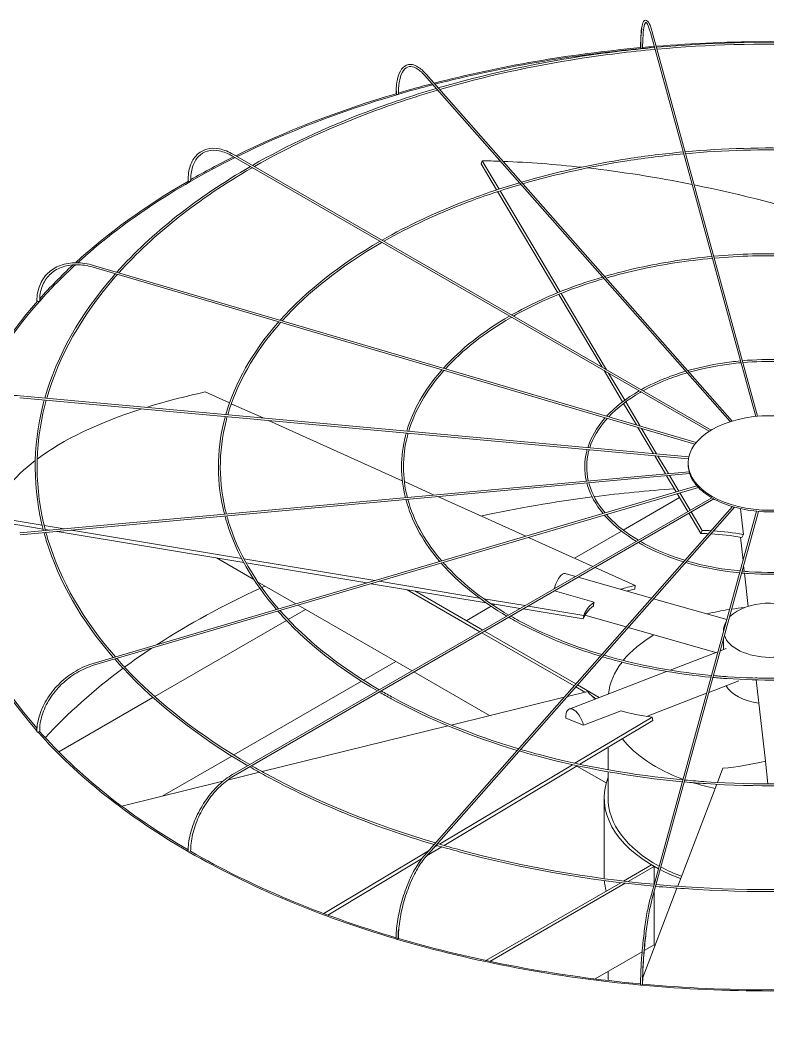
# Model space of a CAD drawing. Header units: millimetres. Extents: x -312439 to 477422, y -331570 to 212570.
# Drawn here: x 397724.9 to 397963.4, y 104924.5 to 105243.7 of the extents above; entities that cross this region are included whole.
import ezdxf

# ---------------------------------------------------------------- set-up
doc = ezdxf.new("R2010")
doc.units = ezdxf.units.MM

msp = doc.modelspace()

# ---------------------------------------------------------------- linework, layer by layer
at = {"color": 0, "linetype": 'Continuous', "lineweight": 0, "extrusion": (0, 0.816497, 0.57735)}
for p, q in [((397925.887, 105239.745), (397959.48, 105117.29)), ((397926.477, 105239.907), (397960.098, 105117.35)), ((397853.879, 105226.103), (397951.378, 105115.625)), ((397854.338, 105226.508), (397952.02, 105115.824)), ((397792.646, 105200.323), (397944.678, 105112.547)), ((397945.269, 105112.913), (397792.952, 105200.854)), ((397871.878, 105197.88), (397872.249, 105198.847)), ((397872.249, 105198.847), (397877.632, 105189.799)), ((397876.841, 105189.54), (397871.878, 105197.88)), ((397896.341, 105156.765), (397877.162, 105189.001)), ((397877.953, 105189.26), (397897.104, 105157.073)), ((397940.099, 105108.436), (397748.168, 105164.897)), ((397940.508, 105108.954), (397748.341, 105165.485)), ((397897.421, 105156.541), (397911.924, 105132.165)), ((397910.484, 105132.997), (397896.658, 105156.233)), ((397917.049, 105121.962), (397911.125, 105131.919)), ((397912.565, 105131.088), (397917.704, 105122.45)), ((397791.689, 105121.6), (397783.931, 105125.091)), ((397938.049, 105103.775), (397724.809, 105123.275)), ((397724.865, 105123.884), (397938.164, 105104.38)), ((397802.357, 105116.798), (397792.249, 105121.347)), ((397921.453, 105114.56), (397917.365, 105121.432)), ((397918.019, 105121.922), (397922.6, 105114.223)), ((397846.786, 105096.802), (397804.072, 105116.026)), ((397926.897, 105105.41), (397921.914, 105113.786)), ((397923.06, 105113.449), (397927.898, 105105.318)), ((397930.734, 105098.962), (397927.284, 105104.76)), ((397928.285, 105104.668), (397931.631, 105099.044)), ((397937.947, 105101.941), (397937.947, 105102.441)), ((397724.809, 105080.131), (397938.25, 105099.649)), ((397938.431, 105099.051), (397724.865, 105079.521)), ((397856.974, 105092.217), (397847.437, 105096.509)), ((397934.151, 105093.22), (397931.081, 105098.379)), ((397931.978, 105098.461), (397934.955, 105093.456)), ((397748.168, 105038.508), (397940.738, 105095.157)), ((397941.198, 105094.654), (397748.341, 105037.921)), ((397937.888, 105086.938), (397934.474, 105092.676)), ((397935.279, 105092.913), (397938.592, 105087.345)), ((397792.646, 105003.083), (397945.499, 105091.333)), ((397946.119, 105090.983), (397792.952, 105002.552)), ((397886.132, 105079.094), (397858.11, 105091.706)), ((397917.251, 105081.044), (397935.222, 105091.419)), ((397952.055, 105088.548), (397853.879, 104977.303)), ((397952.706, 105088.36), (397854.338, 104976.897)), ((397959.74, 105087.066), (397925.887, 104963.661)), ((397960.36, 105087.01), (397926.477, 104963.499)), ((397942.032, 105079.973), (397938.201, 105086.412)), ((397938.905, 105086.818), (397942.403, 105080.94)), ((397955.555, 105079.665), (397954.643, 105087.874)), ((397732.216, 105081.366), (397715.361, 105084.172)), ((397715.525, 105085.318), (397731.913, 105082.589)), ((397732.569, 105082.48), (397738.924, 105081.422)), ((397734.378, 105081.006), (397732.877, 105081.256)), ((397796.194, 105070.715), (397736.762, 105080.609)), ((397741.308, 105081.025), (397795.512, 105072.001)), ((397901.721, 105072.077), (397916.678, 105080.713)), ((397942.032, 105079.973), (397942.403, 105080.94)), ((397907.581, 105069.44), (397886.99, 105078.708)), ((397954.612, 105078.794), (397955.436, 105071.377)), ((397799.458, 105065.252), (397787.484, 105072.165)), ((397796.269, 105071.875), (397837.984, 105064.93)), ((397835.438, 105064.181), (397796.962, 105070.587)), ((397898.702, 105067.202), (397902.048, 105066.246)), ((397921.053, 105063.377), (397908.269, 105069.131)), ((397955.62, 105069.73), (397955.824, 105067.889)), ((397955.893, 105067.269), (397957.068, 105056.703)), ((397812.831, 105057.531), (397800.649, 105064.564)), ((397873.518, 105057.841), (397836.824, 105063.95)), ((397839.37, 105064.699), (397871.399, 105059.367)), ((397902.867, 105066.012), (397926.267, 105059.327)), ((397848.34, 105062.033), (397871.545, 105048.635)), ((397872.411, 105049.135), (397850.774, 105061.628)), ((397895.299, 105061.642), (397907.921, 105058.036)), ((397920.889, 105062.232), (397921.053, 105063.377)), ((397872.742, 105059.143), (397885.939, 105056.946)), ((397884.363, 105056.036), (397874.942, 105057.604)), ((397926.92, 105059.141), (397950.251, 105052.475)), ((397810.389, 105052.531), (397815.94, 105055.736)), ((397849.892, 105036.134), (397813.564, 105057.108)), ((397867.198, 105052.145), (397875.141, 105056.731)), ((397875.733, 105057.073), (397876.27, 105057.383)), ((397904.474, 105052.687), (397885.314, 105055.877)), ((397886.89, 105056.788), (397904.638, 105053.833)), ((397767.822, 105027.955), (397809.843, 105052.216)), ((397904.474, 105052.687), (397904.638, 105053.833)), ((397905.039, 105053.894), (397918.163, 105050.145)), ((397872.158, 105048.282), (397901.546, 105031.315)), ((397902.13, 105031.977), (397873.024, 105048.782)), ((397918.816, 105049.958), (397946.771, 105041.972)), ((397949.206, 105049.094), (397949.206, 105048.665)), ((397949.206, 105046.35), (397949.206, 105042.909)), ((397932.212, 105036.372), (397947.44, 105042.23)), ((397948.15, 105042.503), (397950.095, 105043.251)), ((397834.351, 105033.181), (397844.679, 105039.144)), ((397874.606, 105021.865), (397850.504, 105035.78)), ((397899.988, 105023.977), (397931.085, 105035.939)), ((397793.014, 105009.315), (397833.753, 105032.836)), ((397944.518, 105029.261), (397954.064, 105032.933)), ((397959.607, 105033.869), (397959.58, 105034.112)), ((397962.555, 105007.355), (397959.675, 105033.255)), ((397905.896, 105029.572), (397899.416, 105027.976)), ((397902.087, 105031.002), (397904.962, 105029.342)), ((397909.59, 105027.67), (397902.671, 105031.665)), ((397924.691, 105021.634), (397943.808, 105028.988)), ((397737.234, 105010.295), (397767.264, 105027.633)), ((397898.372, 105027.719), (397862.356, 105018.847)), ((397907.597, 105027.821), (397908.55, 105027.27)), ((397904.615, 105018.815), (397916.547, 105023.405)), ((397898.918, 105021.084), (397904.615, 105018.815)), ((397901.826, 105006.677), (397926.417, 105021.397)), ((397926.623, 105020.265), (397903.366, 105006.344)), ((397926.623, 105020.265), (397926.417, 105021.397)), ((397861.351, 105018.6), (397802.082, 105004.001)), ((397912.382, 105004.584), (397912.382, 105011.741)), ((397770.213, 104996.151), (397792.412, 105008.968)), ((397962.555, 105007.355), (397963.363, 105000.089)), ((397801.209, 105003.786), (397791.016, 105001.275)), ((397858.683, 104980.853), (397901.06, 105006.219)), ((397902.595, 105005.883), (397860.097, 104980.444)), ((397911.797, 105000.393), (397902.444, 105005.793)), ((397912.382, 104995.652), (397912.382, 105003.962)), ((397949.024, 105005.091), (397947.285, 105000.553)), ((397789.57, 105000.919), (397757.31, 104992.973)), ((397947.055, 104999.952), (397934.6, 104967.444)), ((397911.157, 104970.649), (397911.157, 104995.652)), ((397821.74, 104958.74), (397855.14, 104978.732)), ((397859.378, 104980.014), (397854.525, 104977.109)), ((397856.872, 104979.769), (397857.967, 104980.424)), ((397852.952, 104976.167), (397823.032, 104958.258)), ((397926.257, 104974.256), (397917.315, 104969.093)), ((397918.758, 104968.926), (397927.123, 104973.756)), ((397927.123, 104973.756), (397926.257, 104974.256)), ((397927.123, 104973.756), (397927.123, 104968.167)), ((397916.429, 104968.582), (397873.443, 104943.764)), ((397874.711, 104943.496), (397917.867, 104968.412)), ((397934.371, 104966.847), (397923.449, 104938.34)), ((397927.123, 104965.852), (397927.123, 104948.753)), ((397923.254, 104946.519), (397908.284, 104937.876)), ((397927.123, 104948.753), (397923.919, 104946.903)), ((397912.382, 104939.255), (397912.382, 104940.242)), ((397922.772, 104936.57), (397922.669, 104936.302))]:
    msp.add_line(p, q, dxfattribs=at)
at = {"color": 0, "linetype": 'Continuous', "lineweight": 0}
for centre, major_axis, ratio, start_param, end_param in [((397964.182, 105085.43), (-262.225, 0), 0.5773503, 4.5737285, 4.8518651), ((397964.182, 105085.43), (-262.225, 0), 0.5773503, 4.8709744, 5.1337903), ((397964.182, 105085.43), (-261.613, 0), 0.5773503, 4.8702538, 5.1336735), ((397923.076, 105234.937), (0.306, 0), 0.5773503, 3.1415927, 3.7072911), ((397923.124, 105234.763), (0.306, 0.001), 0.5647458, 3.2969897, 4.867786), ((397923.124, 105234.763), (0.306, 0.001), 0.5647458, 4.867786, 6.2831853), ((397964.182, 105085.43), (-261.613, 0), 0.5773503, 4.8601846, 4.8693633), ((397964.182, 105085.43), (-262.225, 0), 0.5773503, 4.8542575, 4.8684283), ((397845.095, 105220.309), (0.306, 0), 0.5773503, 3.1415927, 4.134446), ((397964.182, 105085.43), (-261.613, 0), 0.5773503, 5.1364588, 5.1836819), ((397964.182, 105085.43), (-262.225, 0), 0.5773503, 5.1365691, 5.1818933), ((397964.182, 105085.43), (-262.225, 0), 0.5773503, 5.1849758, 5.420347), ((397964.182, 105085.43), (-261.613, 0), 0.5773503, 5.183912, 5.4201653), ((397845.234, 105220.151), (0.306, 0.003), 0.5659728, 3.6079382, 5.1787345), ((397845.234, 105220.151), (0.306, 0.003), 0.5659728, 5.1787345, 6.2831853), ((397964.182, 105085.43), (-261.613, 0), 0.5773503, 5.4234857, 5.718128), ((397964.182, 105085.43), (-262.225, 0), 0.5773503, 5.4236595, 5.4949761), ((397964.552, 105043.714), (-236.033, 90.421), 0.5343599, 5.2814302, 5.3074736), ((397964.552, 105043.714), (-236.033, 90.421), 0.5343599, 5.1688261, 5.2776752), ((397964.552, 105043.714), (-236.033, 90.421), 0.5343599, 5.0198116, 5.1604272), ((397964.182, 105085.43), (-262.225, 0), 0.5773503, 5.4989549, 5.7196003), ((397778.76, 105192.483), (0.306, 0), 0.5773503, 3.1415927, 4.450555), ((397778.977, 105192.358), (0.306, 0.004), 0.5683066, 3.9193388, 5.4901351), ((397778.977, 105192.358), (0.306, 0.004), 0.5683066, 5.4901351, 6.2831853), ((397964.552, 105043.714), (-236.033, 90.421), 0.5343599, 4.8289255, 5.0170065), ((397964.182, 105085.43), (-261.613, 0), 0.5773503, 5.7230202, 5.8115447), ((397964.182, 105085.43), (-262.225, 0), 0.5773503, 5.7247725, 5.8068149), ((397964.182, 105085.43), (-262.225, 0), 0.5773503, 5.8129334, 6.0685314), ((397964.182, 105085.43), (-261.613, 0), 0.5773503, 5.8119417, 6.0598961), ((397730.565, 105154.185), (0.306, 0), 0.5773503, 3.1415927, 4.7647143), ((397730.838, 105154.105), (0.306, 0.005), 0.5715189, 4.2314546, 5.8022509), ((397730.838, 105154.105), (0.306, 0.005), 0.5715189, 5.8022509, 6.2831853), ((397964.346, 105043.892), (-250.189, 35.961), 0.3284711, 5.5638228, 5.6785471), ((397964.346, 105043.892), (-250.189, 35.961), 0.3284711, 5.6885713, 5.965771), ((397964.346, 105043.892), (-250.189, 35.961), 0.3284711, 5.9728515, 6.2156373), ((397964.073, 105101.941), (-26.126, 0), 0.5773503, 0, 0.1535113), ((397964.073, 105101.941), (-26.126, 0), 0.5773503, 0.160648, 0.4676706), ((397964.182, 104944.19), (-261.613, 0), 0.5773503, 4.8296672, 4.9289778), ((397964.073, 105101.941), (-26.126, 0), 0.5773503, 0.4748072, 0.7818298), ((397964.182, 104944.19), (-261.613, 0), 0.5773503, 4.9315023, 5.0730373), ((397964.073, 105101.941), (-26.126, 0), 0.5773503, 0.7889665, 1.0959891), ((397964.073, 105101.941), (-26.126, 0), 0.5773503, 1.1031258, 1.4101484), ((397964.073, 105101.941), (-26.126, 0), 0.5773503, 1.417285, 1.7243076), ((397964.182, 105042.747), (-56.639, 21.698), 0.5343599, 5.2632147, 5.3074736), ((397964.552, 105043.714), (56.639, -21.698), 0.5343599, 2.113134, 2.1658809), ((397964.182, 105042.747), (-56.639, 21.698), 0.5343599, 5.0728277, 5.2488944), ((397964.552, 105043.714), (56.639, -21.698), 0.5343599, 1.92896, 2.0989228), ((397897.183, 105061.887), (1.518, 5.315), 0.3621096, 0, 1.5955332), ((397964.182, 105085.43), (-262.225, 0), 0.5773503, 0.15775, 0.4689102), ((397964.182, 105085.43), (-261.613, 0), 0.5773503, 0.1573017, 0.4645126), ((397964.182, 104944.19), (-261.613, 0), 0.5773503, 5.3840325, 5.5566031), ((397964.182, 104944.19), (-261.613, 0), 0.5773503, 5.3759613, 5.381266), ((397964.346, 105043.892), (-60.036, 8.629), 0.3284711, 5.5638228, 5.6832782), ((397964.182, 105042.747), (-60.036, 8.629), 0.3284711, 5.5638228, 5.6281345), ((397964.346, 105043.892), (-60.036, 8.629), 0.3284711, 5.9787164, 6.2156373), ((397964.182, 105049.094), (-14.976, 0), 0.5773503, 3.6916997, 5.4977871), ((397964.182, 105042.747), (-60.036, 8.629), 0.3284711, 5.9809914, 6.2156373), ((397964.182, 105026.782), (-51.8, 0), 0.5773503, 4.9668384, 5.1151413), ((397964.182, 105049.094), (-14.976, 0), 0.5773503, 5.4977871, 5.7722245), ((397964.182, 105026.782), (-51.8, 0), 0.5773503, 4.8725497, 4.9536635), ((397964.182, 105049.094), (-14.976, 0), 0.5773503, 5.9253681, 6.3268432), ((397964.182, 105026.782), (-51.8, 0), 0.5773503, 5.5125312, 5.8454489), ((397964.182, 105049.094), (-14.976, 0), 0.5773503, 0.1968015, 2.9056449), ((397964.182, 104944.19), (-261.613, 0), 0.5773503, 5.5668053, 5.6187776), ((397964.182, 105026.782), (-51.8, 0), 0.5773503, 5.864801, 6.2160224), ((397964.182, 104944.19), (-261.613, 0), 0.5773503, 5.6218563, 5.7966666), ((397963.976, 105043.878), (-59.674, -10.853), 0.3443205, 0.1772511, 0.3142745), ((397964.182, 105034.187), (-14.976, 0), 0.5773503, 0.3310244, 1.3226651), ((397901.972, 105018.818), (-1.984, 5.159), 0.4527097, 4.5393785, 7.2340672), ((397963.976, 105043.878), (-59.674, -10.853), 0.3443205, 0.5921448, 0.8290657), ((397730.565, 105016.801), (0.306, 0), 0.5773503, 3.1415927, 5.7071921), ((397964.182, 105085.43), (-262.225, 0), 0.5773503, 0.4717795, 0.7837457), ((397730.838, 105016.881), (0.306, 0.005), 0.5830421, 5.1737369, 6.2831853), ((397964.182, 105085.43), (-261.613, 0), 0.5773503, 0.4715588, 0.781436), ((397964.182, 105026.782), (-51.8, 0), 0.5773503, 0.4237953, 1.0021877), ((397963.811, 105043.686), (-56.425, -22.248), 0.5660586, 1.0925617, 1.3294826), ((397964.182, 104995.652), (-53.025, 0), 0.5773503, 6.0678252, 7.1147249), ((397964.182, 105026.782), (-51.8, 0), 0.5773503, 1.0153625, 1.0203014), ((397964.182, 105026.782), (-51.8, 0), 0.5773503, 1.0757224, 1.2236785), ((397964.182, 104995.652), (-51.8, 0), 0.5773503, 0, 0.8158921), ((397778.76, 104978.502), (0.306, 0), 0.5773503, 3.1415927, 6.0213513), ((397964.182, 105085.43), (-262.225, 0), 0.5773503, 0.7858257, 1.0981183), ((397778.977, 104978.627), (0.306, 0.004), 0.5862544, 5.4898935, 6.2831853), ((397964.182, 105085.43), (-261.613, 0), 0.5773503, 0.7858227, 1.096892), ((397964.182, 104995.652), (-53.025, 0), 0.5773503, 0.8456372, 1.0001122), ((397964.182, 104995.652), (-51.8, 0), 0.5773503, 0.8304704, 0.9913861), ((397964.182, 104970.649), (-53.025, 0), 0.5773503, 0, 0.0255506), ((397964.182, 104970.649), (-53.025, 0), 0.5773503, 0.0459168, 0.1554998), ((397845.095, 104950.677), (-0.306, 0), 0.5773503, 0, 3.1415927), ((397964.182, 105085.43), (-262.225, 0), 0.5773503, 1.0998851, 1.4125333), ((397845.234, 104950.834), (-0.306, -0.003), 0.5885883, 2.6652649, 3.1415927), ((397964.182, 105085.43), (-261.613, 0), 0.5773503, 1.1000981, 1.4118355), ((397964.182, 104970.649), (-53.025, 0), 0.5773503, 0.7969487, 0.8037884), ((397964.182, 104939.255), (-51.8, 0), 0.5773503, 0, 0.0632109), ((397923.124, 104936.223), (-0.306, -0.001), 0.5898153, 2.9827557, 3.1415927), ((397964.182, 105085.43), (-261.613, 0), 0.5773503, 1.41439, 1.726367), ((397923.076, 104936.048), (-0.306, 0), 0.5773503, 0, 3.1415927), ((397964.182, 105085.43), (-262.225, 0), 0.5773503, 1.4139544, 1.727034)]:
    msp.add_ellipse(centre, major_axis=major_axis, ratio=ratio, start_param=start_param, end_param=end_param, dxfattribs=at)
msp.add_ellipse((397964.073, 105102.441), major_axis=(-26.126, 0), ratio=0.5773503, dxfattribs=at)
at = {"color": 3, "linetype": 'Continuous', "lineweight": 0}
msp.add_ellipse((397964.182, 104944.69), major_axis=(-262.225, 0), ratio=0.5773503, start_param=0, end_param=2.3561945, dxfattribs=at)
at = {"color": 0, "linetype": 'Continuous', "lineweight": 0}
for points, knots in [([(397922.77, 105234.937), (397922.77, 105236.641), (397922.822, 105238.158), (397923.024, 105240.676), (397923.174, 105241.676), (397923.576, 105243.097), (397923.801, 105243.613), (397924.586, 105243.728), (397924.835, 105243.581), (397925.386, 105242.995), (397925.693, 105242.341), (397926.173, 105240.959), (397926.325, 105240.461), (397926.477, 105239.907)], [4.712389, 4.712389, 4.712389, 4.712389, 5.0265482, 5.0265482, 5.3407075, 5.3407075, 5.6548668, 5.6548668, 5.8236028, 5.8236028, 6.1377621, 6.1377621, 6.2831853, 6.2831853, 6.2831853, 6.2831853]), ([(397925.887, 105239.745), (397925.568, 105240.905), (397925.249, 105241.797), (397924.693, 105242.878), (397924.444, 105243.028), (397924.417, 105243.028), (397924.212, 105242.879), (397923.86, 105241.714), (397923.716, 105240.864), (397923.505, 105238.621), (397923.443, 105237.191), (397923.43, 105235.302), (397923.43, 105235.035), (397923.43, 105234.764)], [0, 0, 0, 0, 0.3152669, 0.3152669, 0.6094726, 0.6094726, 0.9267406, 0.9267406, 1.2208373, 1.2208373, 1.5356304, 1.5356304, 1.5863402, 1.5863402, 1.5863402, 1.5863402]), ([(397923.152, 105241.073), (397923.143, 105241.012), (397923.134, 105240.951), (397922.982, 105239.864), (397922.888, 105238.56), (397922.824, 105236.323), (397922.816, 105235.563), (397922.818, 105234.762)], [1.10131175, 1.10131175, 1.10131175, 1.10131175, 1.12076762, 1.12076762, 1.43803566, 1.43803566, 1.5863026, 1.5863026, 1.5863026, 1.5863026]), ([(398000.331, 105235.027), (397992.836, 105235.705), (397985.284, 105236.172), (397961.056, 105236.988), (397944.298, 105236.518), (397927.816, 105235.027)], [5.342386, 5.342386, 5.342386, 5.342386, 5.43953692, 5.43953692, 5.65318828, 5.65318828, 5.65318828, 5.65318828]), ([(398000.166, 105234.427), (397992.648, 105235.105), (397985.072, 105235.571), (397960.954, 105236.37), (397944.331, 105235.901), (397927.981, 105234.427)], [5.34285963, 5.34285963, 5.34285963, 5.34285963, 5.44045758, 5.44045758, 5.65271466, 5.65271466, 5.65271466, 5.65271466]), ([(397927.196, 105234.97), (397919.19, 105234.234), (397911.249, 105233.256), (397887.822, 105229.631), (397872.66, 105226.283), (397858.254, 105222.072)], [5.65586592, 5.65586592, 5.65586592, 5.65586592, 5.75969853, 5.75969853, 5.96646224, 5.96646224, 5.96646224, 5.96646224]), ([(397927.361, 105234.371), (397919.284, 105233.629), (397911.274, 105232.643), (397887.953, 105229.025), (397872.957, 105225.718), (397858.701, 105221.564)], [5.65539644, 5.65539644, 5.65539644, 5.65539644, 5.76029586, 5.76029586, 5.96514032, 5.96514032, 5.96514032, 5.96514032]), ([(397844.789, 105220.309), (397844.789, 105222.024), (397844.939, 105223.573), (397845.536, 105226.199), (397845.98, 105227.277), (397847.161, 105228.862), (397847.91, 105229.368), (397849.55, 105229.652), (397850.41, 105229.479), (397852.223, 105228.559), (397853.188, 105227.773), (397854.212, 105226.65), (397854.275, 105226.58), (397854.338, 105226.508)], [4.712389, 4.712389, 4.712389, 4.712389, 5.0265482, 5.0265482, 5.3407075, 5.3407075, 5.6548668, 5.6548668, 5.9484515, 5.9484515, 6.2626108, 6.2626108, 6.2831853, 6.2831853, 6.2831853, 6.2831853]), ([(397853.879, 105226.103), (397852.965, 105227.139), (397852.057, 105227.905), (397850.373, 105228.827), (397849.608, 105228.983), (397848.266, 105228.748), (397847.669, 105228.354), (397846.642, 105226.955), (397846.226, 105225.951), (397845.673, 105223.447), (397845.533, 105221.957), (397845.54, 105220.25), (397845.54, 105220.202), (397845.54, 105220.154)], [0, 0, 0, 0, 0.3146448, 0.3146448, 0.6289116, 0.6289116, 0.9461796, 0.9461796, 1.2634477, 1.2634477, 1.5772832, 1.5772832, 1.5863402, 1.5863402, 1.5863402, 1.5863402]), ([(397857.605, 105221.881), (397849.931, 105219.621), (397842.474, 105217.116), (397822.241, 105209.428), (397810.064, 105203.72), (397798.987, 105197.369)], [5.96956861, 5.96956861, 5.96956861, 5.96956861, 6.07987049, 6.07987049, 6.27966483, 6.27966483, 6.27966483, 6.27966483]), ([(397858.052, 105221.374), (397850.279, 105219.092), (397842.727, 105216.559), (397822.577, 105208.897), (397810.551, 105203.269), (397799.601, 105197.015)], [5.96825255, 5.96825255, 5.96825255, 5.96825255, 6.08012371, 6.08012371, 6.27780239, 6.27780239, 6.27780239, 6.27780239]), ([(397844.937, 105221.163), (397844.931, 105220.959), (397844.928, 105220.752), (397844.926, 105220.413), (397844.927, 105220.282), (397844.928, 105220.15)], [7.805980691, 7.805980691, 7.805980691, 7.805980691, 7.845140151, 7.845140151, 7.869416781, 7.869416781, 7.869416781, 7.869416781]), ([(397778.454, 105192.483), (397778.454, 105194.208), (397778.69, 105195.804), (397779.624, 105198.583), (397780.322, 105199.767), (397782.121, 105201.587), (397783.219, 105202.223), (397785.687, 105202.874), (397787.054, 105202.891), (397789.919, 105202.322), (397791.418, 105201.734), (397792.925, 105200.869), (397792.939, 105200.861), (397792.952, 105200.854)], [0, 0, 0, 0, 0.3141593, 0.3141593, 0.6283185, 0.6283185, 0.9411039, 0.9411039, 1.2538555, 1.2538555, 1.5680148, 1.5680148, 1.5707963, 1.5707963, 1.5707963, 1.5707963]), ([(397792.646, 105200.323), (397791.208, 105201.153), (397789.777, 105201.714), (397787.077, 105202.249), (397785.81, 105202.224), (397783.559, 105201.61), (397782.572, 105201.023), (397780.95, 105199.329), (397780.314, 105198.221), (397779.469, 105195.573), (397779.261, 105194.036), (397779.283, 105192.362)], [4.712389, 4.712389, 4.712389, 4.712389, 5.029657, 5.029657, 5.3469251, 5.3469251, 5.6641931, 5.6641931, 5.9814611, 5.9814611, 6.2987292, 6.2987292, 6.2987292, 6.2987292]), ([(397936.339, 105201.642), (397930.354, 105201.091), (397924.418, 105200.36), (397906.902, 105197.65), (397895.564, 105195.15), (397884.786, 105192.007)], [5.65618024, 5.65618024, 5.65618024, 5.65618024, 5.75959703, 5.75959703, 5.96555925, 5.96555925, 5.96555925, 5.96555925]), ([(397991.188, 105201.699), (397985.604, 105202.202), (397979.978, 105202.55), (397961.861, 105203.161), (397949.307, 105202.812), (397936.959, 105201.699)], [5.34296141, 5.34296141, 5.34296141, 5.34296141, 5.43938168, 5.43938168, 5.65261288, 5.65261288, 5.65261288, 5.65261288]), ([(397991.023, 105201.099), (397985.416, 105201.602), (397979.766, 105201.948), (397961.758, 105202.543), (397949.34, 105202.195), (397937.124, 105201.099)], [5.34359392, 5.34359392, 5.34359392, 5.34359392, 5.44060854, 5.44060854, 5.65198037, 5.65198037, 5.65198037, 5.65198037]), ([(397936.504, 105201.043), (397930.448, 105200.486), (397924.443, 105199.747), (397907.033, 105197.045), (397895.86, 105194.585), (397885.234, 105191.499)], [5.6555551, 5.6555551, 5.6555551, 5.6555551, 5.760393, 5.760393, 5.9637948, 5.9637948, 5.9637948, 5.9637948]), ([(397884.137, 105191.817), (397878.387, 105190.122), (397872.798, 105188.244), (397857.677, 105182.499), (397848.587, 105178.244), (397840.311, 105173.511)], [5.96969757, 5.96969757, 5.96969757, 5.96969757, 6.07982614, 6.07982614, 6.27841616, 6.27841616, 6.27841616, 6.27841616]), ([(397884.585, 105191.31), (397878.734, 105189.593), (397873.052, 105187.687), (397858.013, 105181.969), (397849.073, 105177.793), (397840.925, 105173.156)], [5.96794353, 5.96794353, 5.96794353, 5.96794353, 6.08016355, 6.08016355, 6.27592849, 6.27592849, 6.27592849, 6.27592849]), ([(397982.048, 105168.382), (397978.374, 105168.711), (397974.674, 105168.938), (397962.664, 105169.346), (397954.314, 105169.117), (397946.099, 105168.382)], [5.34408303, 5.34408303, 5.34408303, 5.34408303, 5.43906993, 5.43906993, 5.65149126, 5.65149126, 5.65149126, 5.65149126]), ([(397730.259, 105154.185), (397730.259, 105155.917), (397730.559, 105157.567), (397731.734, 105160.537), (397732.61, 105161.856), (397734.851, 105164.023), (397736.215, 105164.87), (397739.286, 105166.012), (397740.993, 105166.306), (397744.582, 105166.319), (397746.463, 105166.038), (397748.341, 105165.485)], [4.712389, 4.712389, 4.712389, 4.712389, 5.0265482, 5.0265482, 5.3407075, 5.3407075, 5.6548668, 5.6548668, 5.969026, 5.969026, 6.2831853, 6.2831853, 6.2831853, 6.2831853]), ([(397945.479, 105168.326), (397941.516, 105167.959), (397937.586, 105167.474), (397925.979, 105165.68), (397918.461, 105164.027), (397911.311, 105161.951)], [5.65683386, 5.65683386, 5.65683386, 5.65683386, 5.75939254, 5.75939254, 5.96383461, 5.96383461, 5.96383461, 5.96383461]), ([(397945.644, 105167.726), (397941.61, 105167.355), (397937.611, 105166.861), (397926.11, 105165.075), (397918.758, 105163.462), (397911.76, 105161.443)], [5.65589869, 5.65589869, 5.65589869, 5.65589869, 5.76058509, 5.76058509, 5.96118261, 5.96118261, 5.96118261, 5.96118261]), ([(397981.883, 105167.782), (397978.186, 105168.11), (397974.462, 105168.337), (397962.562, 105168.728), (397954.347, 105168.5), (397946.263, 105167.782)], [5.34503474, 5.34503474, 5.34503474, 5.34503474, 5.44090812, 5.44090812, 5.65053954, 5.65053954, 5.65053954, 5.65053954]), ([(397748.168, 105164.897), (397746.352, 105165.432), (397744.54, 105165.699), (397741.105, 105165.675), (397739.484, 105165.386), (397736.592, 105164.285), (397735.321, 105163.476), (397733.246, 105161.417), (397732.442, 105160.169), (397731.377, 105157.345), (397731.116, 105155.771), (397731.144, 105154.11)], [0, 0, 0, 0, 0.317268, 0.317268, 0.6345361, 0.6345361, 0.9518041, 0.9518041, 1.2690722, 1.2690722, 1.5863402, 1.5863402, 1.5863402, 1.5863402]), ([(397755.309, 105162.797), (397755.084, 105162.542), (397754.86, 105162.286), (397744.02, 105149.817), (397736.622, 105136.662), (397732.787, 105123.16)], [0.31387846, 0.31387846, 0.31387846, 0.31387846, 0.32022171, 0.32022171, 0.6228537, 0.6228537, 0.6228537, 0.6228537]), ([(397755.958, 105162.606), (397755.685, 105162.298), (397755.415, 105161.99), (397744.583, 105149.544), (397737.229, 105136.489), (397733.407, 105123.103)], [0.31209175, 0.31209175, 0.31209175, 0.31209175, 0.31977769, 0.31977769, 0.62202139, 0.62202139, 0.62202139, 0.62202139]), ([(397910.662, 105161.761), (397906.837, 105160.633), (397903.12, 105159.384), (397893.109, 105155.581), (397887.102, 105152.776), (397881.624, 105149.658)], [5.97003164, 5.97003164, 5.97003164, 5.97003164, 6.07973571, 6.07973571, 6.27604568, 6.27604568, 6.27604568, 6.27604568]), ([(397911.109, 105161.254), (397907.185, 105160.104), (397903.373, 105158.827), (397893.445, 105155.051), (397887.589, 105152.325), (397882.24, 105149.303)], [5.96740299, 5.96740299, 5.96740299, 5.96740299, 6.08024114, 6.08024114, 6.27230164, 6.27230164, 6.27230164, 6.27230164]), ([(397807.375, 105147.48), (397807.198, 105147.281), (397807.023, 105147.081), (397798.929, 105137.768), (397793.393, 105127.957), (397790.497, 105117.883)], [0.31368489, 0.31368489, 0.31368489, 0.31368489, 0.32029533, 0.32029533, 0.62093354, 0.62093354, 0.62093354, 0.62093354]), ([(397808.024, 105147.289), (397807.8, 105147.038), (397807.578, 105146.785), (397799.492, 105137.496), (397794.001, 105127.784), (397791.119, 105117.826)], [0.31130083, 0.31130083, 0.31130083, 0.31130083, 0.31970361, 0.31970361, 0.61980435, 0.61980435, 0.61980435, 0.61980435]), ([(397954.619, 105135.009), (397952.679, 105134.827), (397950.754, 105134.589), (397945.056, 105133.71), (397941.359, 105132.905), (397937.837, 105131.895)], [5.65878241, 5.65878241, 5.65878241, 5.65878241, 5.75876753, 5.75876753, 5.95869527, 5.95869527, 5.95869527, 5.95869527]), ([(397954.784, 105134.409), (397952.773, 105134.223), (397950.779, 105133.976), (397945.187, 105133.105), (397941.657, 105132.339), (397938.286, 105131.386)], [5.65692719, 5.65692719, 5.65692719, 5.65692719, 5.76114351, 5.76114351, 5.95335964, 5.95335964, 5.95335964, 5.95335964]), ([(397972.908, 105135.065), (397971.145, 105135.219), (397969.37, 105135.327), (397963.468, 105135.531), (397959.321, 105135.422), (397955.239, 105135.065)], [5.34742678, 5.34742678, 5.34742678, 5.34742678, 5.43812478, 5.43812478, 5.64814751, 5.64814751, 5.64814751, 5.64814751]), ([(397972.743, 105134.464), (397970.957, 105134.619), (397969.158, 105134.725), (397963.366, 105134.913), (397959.354, 105134.806), (397955.403, 105134.464)], [5.34934775, 5.34934775, 5.34934775, 5.34934775, 5.44178794, 5.44178794, 5.64622654, 5.64622654, 5.64622654, 5.64622654]), ([(397859.432, 105132.166), (397859.308, 105132.025), (397859.184, 105131.884), (397853.835, 105125.728), (397850.161, 105119.256), (397848.206, 105112.606)], [0.31344956, 0.31344956, 0.31344956, 0.31344956, 0.32044212, 0.32044212, 0.61727915, 0.61727915, 0.61727915, 0.61727915]), ([(397860.082, 105131.975), (397859.909, 105131.782), (397859.739, 105131.588), (397854.399, 105125.456), (397850.769, 105119.083), (397848.828, 105112.549)], [0.30986952, 0.30986952, 0.30986952, 0.30986952, 0.31955549, 0.31955549, 0.6155298, 0.6155298, 0.6155298, 0.6155298]), ([(397937.187, 105131.705), (397935.288, 105131.144), (397933.442, 105130.523), (397928.542, 105128.663), (397925.618, 105127.308), (397922.94, 105125.805)], [5.97102709, 5.97102709, 5.97102709, 5.97102709, 6.0794509, 6.0794509, 6.26898955, 6.26898955, 6.26898955, 6.26898955]), ([(397937.634, 105131.199), (397935.636, 105130.615), (397933.696, 105129.966), (397928.878, 105128.133), (397926.106, 105126.857), (397923.558, 105125.448)], [5.96578422, 5.96578422, 5.96578422, 5.96578422, 6.08045705, 6.08045705, 6.26142742, 6.26142742, 6.26142742, 6.26142742]), ([(397704.921, 105109.162), (397704.921, 105110.899), (397705.254, 105112.606), (397706.553, 105115.793), (397707.519, 105117.27), (397709.984, 105119.849), (397711.482, 105120.95), (397714.862, 105122.671), (397716.743, 105123.291), (397720.705, 105123.993), (397722.785, 105124.075), (397724.865, 105123.884)], [4.712389, 4.712389, 4.712389, 4.712389, 5.0265482, 5.0265482, 5.3407075, 5.3407075, 5.6548668, 5.6548668, 5.969026, 5.969026, 6.2831853, 6.2831853, 6.2831853, 6.2831853]), ([(397732.619, 105122.56), (397732.459, 105121.983), (397732.306, 105121.405), (397728.808, 105107.585), (397728.875, 105094.051), (397732.357, 105080.822)], [0.6273321, 0.6273321, 0.6273321, 0.6273321, 0.64026634, 0.64026634, 0.9362265, 0.9362265, 0.9362265, 0.9362265]), ([(397733.239, 105122.504), (397733.076, 105121.919), (397732.921, 105121.333), (397729.418, 105107.548), (397729.487, 105094.066), (397732.976, 105080.878)], [0.62653255, 0.62653255, 0.62653255, 0.62653255, 0.63973087, 0.63973087, 0.93697289, 0.93697289, 0.93697289, 0.93697289]), ([(397790.328, 105117.283), (397790.203, 105116.832), (397790.084, 105116.38), (397787.471, 105106.055), (397787.503, 105095.965), (397790.062, 105086.098)], [0.62689443, 0.62689443, 0.62689443, 0.62689443, 0.64035432, 0.64035432, 0.93404611, 0.93404611, 0.93404611, 0.93404611]), ([(397790.948, 105117.227), (397790.82, 105116.768), (397790.698, 105116.308), (397788.081, 105106.018), (397788.115, 105095.98), (397790.68, 105086.155)], [0.62582334, 0.62582334, 0.62582334, 0.62582334, 0.63964072, 0.63964072, 0.93502054, 0.93502054, 0.93502054, 0.93502054]), ([(397911.49, 105116.852), (397911.417, 105116.77), (397911.344, 105116.687), (397908.741, 105113.687), (397906.93, 105110.554), (397905.92, 105107.328)], [0.31275087, 0.31275087, 0.31275087, 0.31275087, 0.32087906, 0.32087906, 0.60646372, 0.60646372, 0.60646372, 0.60646372]), ([(397912.141, 105116.661), (397912.019, 105116.526), (397911.899, 105116.391), (397909.306, 105113.417), (397907.54, 105110.381), (397906.544, 105107.271)], [0.30556743, 0.30556743, 0.30556743, 0.30556743, 0.31911145, 0.31911145, 0.60263629, 0.60263629, 0.60263629, 0.60263629]), ([(397848.035, 105112.006), (397847.945, 105111.685), (397847.86, 105111.363), (397846.134, 105104.533), (397846.132, 105097.883), (397847.772, 105091.375)], [0.62618978, 0.62618978, 0.62618978, 0.62618978, 0.64052907, 0.64052907, 0.92987427, 0.92987427, 0.92987427, 0.92987427]), ([(397848.655, 105111.95), (397848.562, 105111.62), (397848.474, 105111.291), (397846.744, 105104.496), (397846.744, 105097.897), (397848.389, 105091.432)], [0.62457061, 0.62457061, 0.62457061, 0.62457061, 0.6394598, 0.6394598, 0.93127617, 0.93127617, 0.93127617, 0.93127617]), ([(397905.741, 105106.729), (397905.687, 105106.538), (397905.636, 105106.345), (397904.797, 105103.011), (397904.762, 105099.801), (397905.487, 105096.653)], [0.62410482, 0.62410482, 0.62410482, 0.62410482, 0.64104385, 0.64104385, 0.91753144, 0.91753144, 0.91753144, 0.91753144]), ([(397906.362, 105106.673), (397906.305, 105106.473), (397906.25, 105106.274), (397905.407, 105102.974), (397905.375, 105099.815), (397906.103, 105096.709)], [0.62079185, 0.62079185, 0.62079185, 0.62079185, 0.63891194, 0.63891194, 0.91997787, 0.91997787, 0.91997787, 0.91997787]), ([(397905.635, 105096.052), (397905.704, 105095.787), (397905.778, 105095.524), (397906.793, 105092.172), (397908.461, 105089.164), (397910.794, 105086.349)], [0.93516687, 0.93516687, 0.93516687, 0.93516687, 0.95843835, 0.95843835, 1.2316048, 1.2316048, 1.2316048, 1.2316048]), ([(397906.253, 105096.108), (397906.322, 105095.85), (397906.396, 105095.592), (397907.413, 105092.296), (397909.084, 105089.326), (397911.435, 105086.537)], [0.93813971, 0.93813971, 0.93813971, 0.93813971, 0.96156851, 0.96156851, 1.23828559, 1.23828559, 1.23828559, 1.23828559]), ([(397847.928, 105090.775), (397848.051, 105090.316), (397848.182, 105089.858), (397850.259, 105083.027), (397853.778, 105076.821), (397858.728, 105071.032)], [0.93878416, 0.93878416, 0.93878416, 0.93878416, 0.9592157, 0.9592157, 1.24402203, 1.24402203, 1.24402203, 1.24402203]), ([(397848.547, 105090.831), (397848.669, 105090.378), (397848.8, 105089.926), (397850.879, 105083.152), (397854.402, 105076.984), (397859.373, 105071.222)], [0.94031776, 0.94031776, 0.94031776, 0.94031776, 0.96078603, 0.96078603, 1.24747633, 1.24747633, 1.24747633, 1.24747633]), ([(397790.221, 105085.498), (397790.398, 105084.844), (397790.585, 105084.192), (397793.725, 105073.882), (397799.097, 105064.479), (397806.668, 105055.717)], [0.94000678, 0.94000678, 0.94000678, 0.94000678, 0.95947637, 0.95947637, 1.24820492, 1.24820492, 1.24820492, 1.24820492]), ([(397790.84, 105085.554), (397791.016, 105084.907), (397791.203, 105084.26), (397794.345, 105074.007), (397799.721, 105064.642), (397807.314, 105055.907)], [0.94103976, 0.94103976, 0.94103976, 0.94103976, 0.9605244, 0.9605244, 1.25053309, 1.25053309, 1.25053309, 1.25053309]), ([(397911.227, 105085.838), (397911.473, 105085.553), (397911.726, 105085.27), (397914.532, 105082.238), (397917.727, 105079.694), (397921.452, 105077.449)], [1.24820371, 1.24820371, 1.24820371, 1.24820371, 1.27608724, 1.27608724, 1.54927756, 1.54927756, 1.54927756, 1.54927756]), ([(397911.873, 105086.028), (397912.126, 105085.741), (397912.386, 105085.455), (397915.184, 105082.488), (397918.358, 105079.999), (397922.059, 105077.8)], [1.2552022, 1.2552022, 1.2552022, 1.2552022, 1.28394226, 1.28394226, 1.55644282, 1.55644282, 1.55644282, 1.55644282]), ([(397732.518, 105080.221), (397732.747, 105079.377), (397732.989, 105078.534), (397737.193, 105064.745), (397744.419, 105052.141), (397754.617, 105040.405)], [0.94070481, 0.94070481, 0.94070481, 0.94070481, 0.95960699, 0.95960699, 1.25038008, 1.25038008, 1.25038008, 1.25038008]), ([(397733.137, 105080.278), (397733.365, 105079.439), (397733.608, 105078.602), (397737.813, 105064.871), (397745.044, 105052.305), (397755.263, 105040.596)], [0.94148414, 0.94148414, 0.94148414, 0.94148414, 0.96039344, 0.96039344, 1.25213605, 1.25213605, 1.25213605, 1.25213605]), ([(397922.056, 105077.091), (397922.505, 105076.828), (397922.962, 105076.569), (397927.325, 105074.175), (397931.73, 105072.347), (397936.478, 105070.897)], [1.5639266, 1.5639266, 1.5639266, 1.5639266, 1.59638594, 1.59638594, 1.86940636, 1.86940636, 1.86940636, 1.86940636]), ([(397922.667, 105077.444), (397923.113, 105077.186), (397923.566, 105076.933), (397927.882, 105074.6), (397932.234, 105072.816), (397936.923, 105071.401)], [1.5712561, 1.5712561, 1.5712561, 1.5712561, 1.60358263, 1.60358263, 1.87454698, 1.87454698, 1.87454698, 1.87454698]), ([(397955.055, 105078.72), (397955.16, 105078.994), (397955.3, 105079.272), (397955.501, 105079.584), (397955.528, 105079.625), (397955.555, 105079.665)], [0, 0, 0, 0, 1.7008868, 1.7008868, 1.9577529, 1.9577529, 1.9577529, 1.9577529]), ([(397859.168, 105070.523), (397859.622, 105070.004), (397860.086, 105069.489), (397865.796, 105063.347), (397872.407, 105058.153), (397880.134, 105053.594)], [1.2523872, 1.2523872, 1.2523872, 1.2523872, 1.27803342, 1.27803342, 1.55997281, 1.55997281, 1.55997281, 1.55997281]), ([(397859.816, 105070.714), (397860.275, 105070.192), (397860.746, 105069.674), (397866.449, 105063.598), (397873.04, 105058.459), (397880.744, 105053.946)], [1.2559207, 1.2559207, 1.2559207, 1.2559207, 1.28197401, 1.28197401, 1.56361702, 1.56361702, 1.56361702, 1.56361702]), ([(397937.123, 105070.702), (397937.745, 105070.518), (397938.372, 105070.34), (397943.871, 105068.85), (397949.048, 105067.918), (397954.347, 105067.406)], [1.88173801, 1.88173801, 1.88173801, 1.88173801, 1.91726722, 1.91726722, 2.19052772, 2.19052772, 2.19052772, 2.19052772]), ([(397937.57, 105071.209), (397938.192, 105071.027), (397938.82, 105070.851), (397944.232, 105069.405), (397949.313, 105068.502), (397954.512, 105068.006)], [1.88697171, 1.88697171, 1.88697171, 1.88697171, 1.922693, 1.922693, 2.19235404, 2.19235404, 2.19235404, 2.19235404]), ([(397954.966, 105067.348), (397955.682, 105067.284), (397956.4, 105067.227), (397962.454, 105066.812), (397967.873, 105066.869), (397973.18, 105067.348)], [2.20116261, 2.20116261, 2.20116261, 2.20116261, 2.23802396, 2.23802396, 2.51122637, 2.51122637, 2.51122637, 2.51122637]), ([(397955.131, 105067.948), (397955.882, 105067.881), (397956.635, 105067.823), (397962.581, 105067.429), (397967.852, 105067.488), (397973.016, 105067.948)], [2.2030547, 2.2030547, 2.2030547, 2.2030547, 2.24193573, 2.24193573, 2.50933428, 2.50933428, 2.50933428, 2.50933428]), ([(397907.921, 105058.036), (397907.91, 105057.983), (397907.899, 105057.929), (397907.816, 105057.523), (397907.756, 105057.179), (397907.71, 105056.854)], [52.4705624, 52.4705624, 52.4705624, 52.4705624, 52.7274285, 52.7274285, 54.4283153, 54.4283153, 54.4283153, 54.4283153]), ([(397807.11, 105055.209), (397807.77, 105054.456), (397808.446, 105053.708), (397817.061, 105044.457), (397827.088, 105036.612), (397838.819, 105029.741)], [1.25379638, 1.25379638, 1.25379638, 1.25379638, 1.27868669, 1.27868669, 1.5635663, 1.5635663, 1.5635663, 1.5635663]), ([(397807.758, 105055.4), (397808.424, 105054.644), (397809.107, 105053.893), (397817.713, 105044.709), (397827.722, 105036.918), (397839.43, 105030.094)], [1.25615972, 1.25615972, 1.25615972, 1.25615972, 1.28131662, 1.28131662, 1.56600951, 1.56600951, 1.56600951, 1.56600951]), ([(397880.742, 105053.238), (397881.594, 105052.743), (397882.459, 105052.255), (397891.274, 105047.438), (397900.26, 105043.746), (397909.951, 105040.839)], [1.56734097, 1.56734097, 1.56734097, 1.56734097, 1.5981909, 1.5981909, 1.87714164, 1.87714164, 1.87714164, 1.87714164]), ([(397881.354, 105053.591), (397882.202, 105053.102), (397883.064, 105052.62), (397891.831, 105047.863), (397900.765, 105044.215), (397910.398, 105041.345)], [1.57102631, 1.57102631, 1.57102631, 1.57102631, 1.60180119, 1.60180119, 1.87974458, 1.87974458, 1.87974458, 1.87974458]), ([(397730.259, 105016.801), (397730.259, 105018.533), (397730.558, 105020.348), (397731.721, 105023.968), (397732.584, 105025.774), (397734.788, 105029.203), (397736.13, 105030.826), (397739.161, 105033.736), (397740.85, 105035.022), (397744.415, 105037.132), (397746.29, 105037.956), (397748.168, 105038.508)], [4.712389, 4.712389, 4.712389, 4.712389, 5.0265482, 5.0265482, 5.3407075, 5.3407075, 5.6548668, 5.6548668, 5.969026, 5.969026, 6.2831853, 6.2831853, 6.2831853, 6.2831853]), ([(397755.06, 105039.897), (397755.925, 105038.913), (397756.809, 105037.935), (397768.327, 105025.576), (397781.776, 105015.079), (397797.515, 105005.894)], [1.25457919, 1.25457919, 1.25457919, 1.25457919, 1.27901417, 1.27901417, 1.56542833, 1.56542833, 1.56542833, 1.56542833]), ([(397755.709, 105040.088), (397756.579, 105039.102), (397757.47, 105038.121), (397768.98, 105025.828), (397782.409, 105015.385), (397798.126, 105006.247)], [1.25635494, 1.25635494, 1.25635494, 1.25635494, 1.28098769, 1.28098769, 1.56726607, 1.56726607, 1.56726607, 1.56726607]), ([(397910.598, 105040.647), (397911.828, 105040.283), (397913.07, 105039.933), (397924.114, 105036.95), (397934.54, 105035.091), (397945.207, 105034.089)], [1.88333864, 1.88333864, 1.88333864, 1.88333864, 1.91863403, 1.91863403, 2.19480098, 2.19480098, 2.19480098, 2.19480098]), ([(397911.045, 105041.154), (397912.276, 105040.792), (397913.518, 105040.444), (397924.475, 105037.505), (397934.805, 105035.676), (397945.372, 105034.688)], [1.88596498, 1.88596498, 1.88596498, 1.88596498, 1.92135596, 1.92135596, 2.19572889, 2.19572889, 2.19572889, 2.19572889]), ([(397748.341, 105037.921), (397746.525, 105037.387), (397744.707, 105036.585), (397741.248, 105034.527), (397739.609, 105033.271), (397736.675, 105030.429), (397735.382, 105028.845), (397733.271, 105025.509), (397732.454, 105023.758), (397731.377, 105020.268), (397731.116, 105018.53), (397731.144, 105016.886)], [6.2831853, 6.2831853, 6.2831853, 6.2831853, 6.6004533, 6.6004533, 6.9177214, 6.9177214, 7.2349894, 7.2349894, 7.5522575, 7.5522575, 7.8695255, 7.8695255, 7.8695255, 7.8695255]), ([(397945.827, 105034.031), (397947.329, 105033.895), (397948.837, 105033.775), (397960.967, 105032.951), (397971.757, 105033.072), (397982.32, 105034.031)], [2.20014358, 2.20014358, 2.20014358, 2.20014358, 2.23901367, 2.23901367, 2.5122454, 2.5122454, 2.5122454, 2.5122454]), ([(397945.991, 105034.631), (397947.529, 105034.493), (397949.071, 105034.372), (397961.094, 105033.568), (397971.735, 105033.691), (397982.155, 105034.631)], [2.20108803, 2.20108803, 2.20108803, 2.20108803, 2.24097619, 2.24097619, 2.51130095, 2.51130095, 2.51130095, 2.51130095]), ([(397839.429, 105029.386), (397840.683, 105028.658), (397841.956, 105027.942), (397855.221, 105020.7), (397868.79, 105015.144), (397883.426, 105010.783)], [1.56848817, 1.56848817, 1.56848817, 1.56848817, 1.5987935, 1.5987935, 1.87973748, 1.87973748, 1.87973748, 1.87973748]), ([(397840.041, 105029.739), (397841.291, 105029.017), (397842.561, 105028.307), (397855.779, 105021.126), (397869.295, 105015.615), (397883.873, 105011.289)], [1.57094967, 1.57094967, 1.57094967, 1.57094967, 1.60120298, 1.60120298, 1.88148008, 1.88148008, 1.88148008, 1.88148008]), ([(397884.073, 105010.591), (397885.912, 105010.049), (397887.767, 105009.525), (397904.356, 105005.05), (397920.031, 105002.265), (397936.067, 105000.772)], [1.8838758, 1.8838758, 1.8838758, 1.8838758, 1.91908947, 1.91908947, 2.1962344, 2.1962344, 2.1962344, 2.1962344]), ([(397884.521, 105011.098), (397886.359, 105010.558), (397888.215, 105010.037), (397904.718, 105005.606), (397920.296, 105002.85), (397936.232, 105001.371)], [1.88562881, 1.88562881, 1.88562881, 1.88562881, 1.92090607, 1.92090607, 2.19685631, 2.19685631, 2.19685631, 2.19685631]), ([(397798.125, 105005.539), (397799.779, 105004.582), (397801.456, 105003.638), (397819.171, 104993.974), (397837.326, 104986.553), (397856.909, 104980.736)], [1.56912341, 1.56912341, 1.56912341, 1.56912341, 1.59909496, 1.59909496, 1.88107719, 1.88107719, 1.88107719, 1.88107719]), ([(397798.738, 105005.893), (397800.387, 105004.941), (397802.061, 105004.003), (397819.729, 104994.399), (397837.831, 104987.023), (397857.356, 104981.243)], [1.57097144, 1.57097144, 1.57097144, 1.57097144, 1.60090305, 1.60090305, 1.88238695, 1.88238695, 1.88238695, 1.88238695]), ([(397778.454, 104978.502), (397778.454, 104980.227), (397778.69, 104982.083), (397779.609, 104985.878), (397780.291, 104987.817), (397782.035, 104991.596), (397783.097, 104993.434), (397785.497, 104996.834), (397786.836, 104998.395), (397789.663, 105001.088), (397791.152, 105002.22), (397792.646, 105003.083)], [0, 0, 0, 0, 0.3141593, 0.3141593, 0.6283185, 0.6283185, 0.9424778, 0.9424778, 1.2566371, 1.2566371, 1.5707963, 1.5707963, 1.5707963, 1.5707963]), ([(397792.952, 105002.552), (397791.514, 105001.722), (397790.071, 105000.623), (397787.325, 104997.996), (397786.021, 104996.468), (397783.688, 104993.139), (397782.659, 104991.337), (397780.978, 104987.642), (397780.327, 104985.75), (397779.468, 104982.067), (397779.261, 104980.278), (397779.283, 104978.631)], [4.712389, 4.712389, 4.712389, 4.712389, 5.029657, 5.029657, 5.3469251, 5.3469251, 5.6641931, 5.6641931, 5.9814611, 5.9814611, 6.2987292, 6.2987292, 6.2987292, 6.2987292]), ([(397936.687, 105000.715), (397938.976, 105000.506), (397941.272, 105000.324), (397959.48, 104999.09), (397975.64, 104999.274), (397991.46, 105000.715)], [2.19980176, 2.19980176, 2.19980176, 2.19980176, 2.23934285, 2.23934285, 2.51258722, 2.51258722, 2.51258722, 2.51258722]), ([(397936.851, 105001.315), (397939.175, 105001.104), (397941.507, 105000.92), (397959.607, 104999.707), (397975.619, 104999.893), (397991.295, 105001.315)], [2.20043103, 2.20043103, 2.20043103, 2.20043103, 2.24065263, 2.24065263, 2.51195795, 2.51195795, 2.51195795, 2.51195795]), ([(397858.004, 104981.052), (397860.448, 104980.334), (397862.914, 104979.64), (397884.961, 104973.718), (397905.789, 104970.035), (397927.095, 104968.066)], [1.88549918, 1.88549918, 1.88549918, 1.88549918, 1.92068034, 1.92068034, 2.19743376, 2.19743376, 2.19743376, 2.19743376]), ([(397857.557, 104980.545), (397860.001, 104979.825), (397862.466, 104979.129), (397884.6, 104973.162), (397905.524, 104969.451), (397926.931, 104967.466)], [1.88418355, 1.88418355, 1.88418355, 1.88418355, 1.91931715, 1.91931715, 2.19696607, 2.19696607, 2.19696607, 2.19696607]), ([(397844.789, 104950.677), (397844.789, 104952.392), (397844.94, 104954.273), (397845.527, 104958.189), (397845.963, 104960.224), (397847.079, 104964.251), (397847.759, 104966.242), (397849.295, 104969.992), (397850.153, 104971.749), (397851.964, 104974.86), (397852.918, 104976.214), (397853.879, 104977.303)], [4.712389, 4.712389, 4.712389, 4.712389, 5.0265482, 5.0265482, 5.3407075, 5.3407075, 5.6548668, 5.6548668, 5.969026, 5.969026, 6.2831853, 6.2831853, 6.2831853, 6.2831853]), ([(397854.338, 104976.897), (397853.424, 104975.862), (397852.503, 104974.557), (397850.742, 104971.531), (397849.903, 104969.807), (397848.398, 104966.121), (397847.733, 104964.16), (397846.646, 104960.2), (397846.224, 104958.201), (397845.665, 104954.369), (397845.528, 104952.536), (397845.54, 104950.866), (397845.54, 104950.851), (397845.54, 104950.837)], [0, 0, 0, 0, 0.3146448, 0.3146448, 0.6317673, 0.6317673, 0.9490354, 0.9490354, 1.2663034, 1.2663034, 1.5835715, 1.5835715, 1.5863402, 1.5863402, 1.5863402, 1.5863402]), ([(397927.55, 104967.409), (397930.625, 104967.129), (397933.709, 104966.884), (397957.992, 104965.241), (397979.521, 104965.488), (398000.597, 104967.409)], [2.19964371, 2.19964371, 2.19964371, 2.19964371, 2.23950729, 2.23950729, 2.51274527, 2.51274527, 2.51274527, 2.51274527]), ([(397927.715, 104968.009), (397930.824, 104967.727), (397933.944, 104967.48), (397958.119, 104965.858), (397979.5, 104966.107), (398000.432, 104968.009)], [2.20011555, 2.20011555, 2.20011555, 2.20011555, 2.24049017, 2.24049017, 2.51227343, 2.51227343, 2.51227343, 2.51227343]), ([(397922.77, 104936.048), (397922.77, 104937.752), (397922.822, 104939.642), (397923.023, 104943.612), (397923.173, 104945.692), (397923.556, 104949.841), (397923.789, 104951.909), (397924.317, 104955.831), (397924.611, 104957.686), (397925.232, 104961.002), (397925.558, 104962.464), (397925.887, 104963.661)], [4.712389, 4.712389, 4.712389, 4.712389, 5.0265482, 5.0265482, 5.3407075, 5.3407075, 5.6548668, 5.6548668, 5.969026, 5.969026, 6.2831853, 6.2831853, 6.2831853, 6.2831853]), ([(397926.477, 104963.499), (397926.159, 104962.338), (397925.839, 104960.908), (397925.228, 104957.642), (397924.938, 104955.805), (397924.417, 104951.916), (397924.187, 104949.865), (397923.812, 104945.756), (397923.666, 104943.697), (397923.473, 104939.78), (397923.426, 104937.921), (397923.43, 104936.245), (397923.43, 104936.234), (397923.43, 104936.224)], [0, 0, 0, 0, 0.3152669, 0.3152669, 0.6325349, 0.6325349, 0.949803, 0.949803, 1.267071, 1.267071, 1.584339, 1.584339, 1.5863402, 1.5863402, 1.5863402, 1.5863402]), ([(397923.382, 104936.048), (397923.382, 104937.739), (397923.434, 104939.62), (397923.634, 104943.572), (397923.783, 104945.644), (397924.099, 104949.059), (397924.241, 104950.406), (397924.398, 104951.721)], [4.71238898, 4.71238898, 4.71238898, 4.71238898, 5.02654825, 5.02654825, 5.34070751, 5.34070751, 5.54584713, 5.54584713, 5.54584713, 5.54584713])]:
    msp.add_open_spline(points, degree=3, knots=knots, dxfattribs=at)
for points in [[(397798.374, 105197.016), (397781.277, 105187.142), (397766.844, 105175.726), (397755.758, 105163.303)], [(397798.709, 105196.502), (397781.746, 105186.709), (397767.424, 105175.401), (397756.409, 105163.112)], [(397798.986, 105196.662), (397798.894, 105196.609), (397798.801, 105196.556), (397798.709, 105196.502)], [(397839.697, 105173.158), (397826.926, 105165.783), (397816.133, 105157.261), (397807.825, 105147.986)], [(397840.022, 105172.639), (397827.39, 105165.346), (397816.711, 105156.933), (397808.476, 105147.795)], [(397840.309, 105172.804), (397840.213, 105172.749), (397840.118, 105172.694), (397840.022, 105172.639)], [(397881.01, 105149.306), (397872.565, 105144.428), (397865.414, 105138.799), (397859.884, 105132.672)], [(397881.335, 105148.787), (397873.03, 105143.991), (397865.992, 105138.472), (397860.537, 105132.48)], [(397881.623, 105148.952), (397881.527, 105148.897), (397881.431, 105148.842), (397881.335, 105148.787)], [(397922.323, 105125.454), (397918.204, 105123.074), (397914.694, 105120.337), (397911.946, 105117.357)], [(397922.648, 105124.934), (397918.67, 105122.637), (397915.275, 105120.01), (397912.603, 105117.163)], [(397922.936, 105125.1), (397922.84, 105125.045), (397922.744, 105124.99), (397922.648, 105124.934)], [(397845.401, 104950.677), (397845.401, 104951.617), (397845.447, 104952.611), (397845.539, 104953.644)]]:
    msp.add_open_spline(points, degree=3, dxfattribs=at)

doc.saveas('drawing.dxf')
